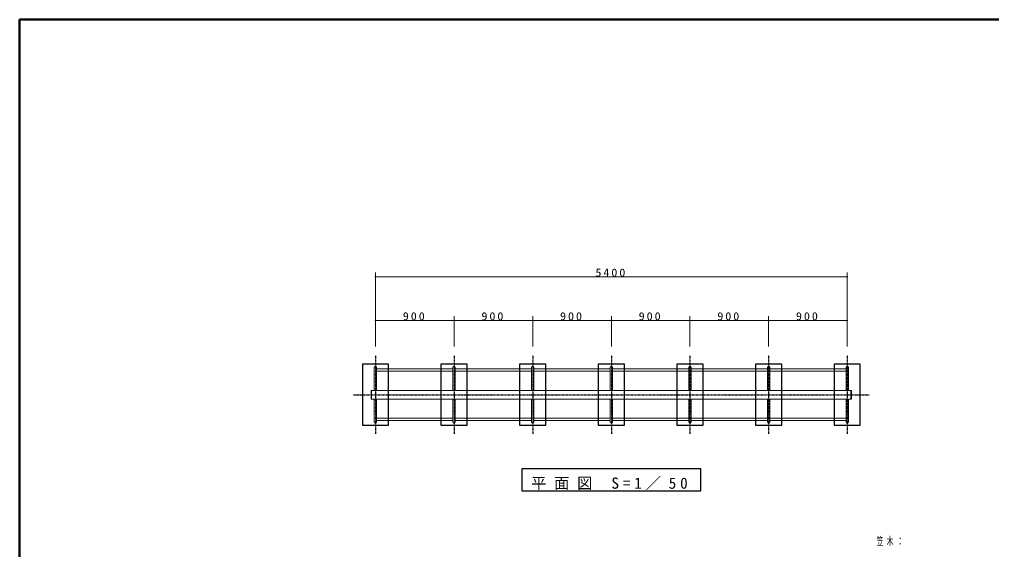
# Model space of a CAD drawing. Units: millimetres at full size, with parts at other scales. Extents: x -19250 to 0, y 0 to 13350.
# Drawn here: x -19250 to -8123, y 7281 to 13350 of the extents above; entities that cross this region are included whole.
import ezdxf

# ---------------------------------------------------------------- set-up
doc = ezdxf.new("R2010")
doc.units = ezdxf.units.MM
doc.linetypes.add('USER2', pattern=[6, 3, -1, 1, -1])
doc.linetypes.add('USER4', pattern=[8, 5, -3])
for name, color, linetype, lineweight in [('A3図枠', 7, 'Continuous', 25), ('線', 7, 'Continuous', 25), ('補助', 2, 'Continuous', 13)]:
    doc.layers.add(name, color=color, linetype=linetype, lineweight=lineweight)
doc.styles.add('ＭＳ ゴシック', font='')
doc.styles.get('ＭＳ ゴシック').set_extended_font_data('MS Gothic')

# ---------------------------------------------------------------- blocks, each defined once
blk = doc.blocks.new('dimension_origin')
at = {"color": 0, "linetype": 'Continuous', "lineweight": -2}
blk.add_circle((0, 0), 1.25, dxfattribs=at)

msp = doc.modelspace()

# ---------------------------------------------------------------- linework, layer by layer
at = {"layer": 'A3図枠', "lineweight": 50}
for p, q in [((-19250, 13350), (-19250, 0)), ((0, 13350), (-19250, 13350))]:
    msp.add_line(p, q, dxfattribs=at)
at = {"layer": '線', "color": 20, "linetype": 'USER2'}
for p, q in [((-15175, 9503.755), (-15175, 8603.755)), ((-14275, 9503.755), (-14275, 8603.755)), ((-13375, 9503.755), (-13375, 8603.755)), ((-12475, 9503.755), (-12475, 8603.755)), ((-11575, 9503.755), (-11575, 8603.755)), ((-10675, 9503.755), (-10675, 8603.755)), ((-9775, 9503.755), (-9775, 8603.755)), ((-15425, 9053.755), (-9525, 9053.755))]:
    msp.add_line(p, q, dxfattribs=at)
at = {"layer": '線', "lineweight": 13}
for p, q in [((-15188.6, 9103.755), (-15188.6, 9365.155)), ((-15161.4, 9103.755), (-15161.4, 9365.155)), ((-15161.4, 9350.875), (-14288.6, 9350.875)), ((-14288.6, 9103.755), (-14288.6, 9365.155)), ((-14261.4, 9103.755), (-14261.4, 9365.155)), ((-14261.4, 9350.875), (-13388.6, 9350.875)), ((-13388.6, 9103.755), (-13388.6, 9365.155)), ((-13361.4, 9103.755), (-13361.4, 9365.155)), ((-13361.4, 9350.875), (-12488.6, 9350.875)), ((-12488.6, 9103.755), (-12488.6, 9365.155)), ((-12461.4, 9103.755), (-12461.4, 9365.155)), ((-12461.4, 9350.875), (-11588.6, 9350.875)), ((-11588.6, 9103.755), (-11588.6, 9365.155)), ((-11561.4, 9103.755), (-11561.4, 9365.155)), ((-11561.4, 9350.875), (-10688.6, 9350.875)), ((-10688.6, 9103.755), (-10688.6, 9365.155)), ((-10661.4, 9103.755), (-10661.4, 9365.155)), ((-10661.4, 9350.875), (-9788.6, 9350.875)), ((-9788.6, 9103.755), (-9788.6, 9365.155)), ((-9761.4, 9103.755), (-9761.4, 9365.155)), ((-15161.4, 9323.675), (-14288.6, 9323.675)), ((-14261.4, 9323.675), (-13388.6, 9323.675)), ((-13361.4, 9323.675), (-12488.6, 9323.675)), ((-12461.4, 9323.675), (-11588.6, 9323.675)), ((-11561.4, 9323.675), (-10688.6, 9323.675)), ((-10661.4, 9323.675), (-9788.6, 9323.675)), ((-15225, 9003.755), (-15225, 9103.755)), ((-15225, 9103.755), (-9725, 9103.755)), ((-9725, 9003.755), (-9725, 9103.755)), ((-15225, 9003.755), (-9725, 9003.755)), ((-15188.6, 8742.355), (-15188.6, 9003.755)), ((-15161.4, 8742.355), (-15161.4, 9003.755)), ((-14288.6, 8742.355), (-14288.6, 9003.755)), ((-14261.4, 8742.355), (-14261.4, 9003.755)), ((-13388.6, 8742.355), (-13388.6, 9003.755)), ((-13361.4, 8742.355), (-13361.4, 9003.755)), ((-12488.6, 8742.355), (-12488.6, 9003.755)), ((-12461.4, 8742.355), (-12461.4, 9003.755)), ((-11588.6, 8742.355), (-11588.6, 9003.755)), ((-11561.4, 8742.355), (-11561.4, 9003.755)), ((-10688.6, 8742.355), (-10688.6, 9003.755)), ((-10661.4, 8742.355), (-10661.4, 9003.755)), ((-9788.6, 8742.355), (-9788.6, 9003.755)), ((-9761.4, 8742.355), (-9761.4, 9003.755)), ((-15161.4, 8783.834), (-14288.6, 8783.834)), ((-15161.4, 8756.634), (-14288.6, 8756.634)), ((-14261.4, 8783.834), (-13388.6, 8783.834)), ((-14261.4, 8756.634), (-13388.6, 8756.634)), ((-13361.4, 8783.834), (-12488.6, 8783.834)), ((-13361.4, 8756.634), (-12488.6, 8756.634)), ((-12461.4, 8783.834), (-11588.6, 8783.834)), ((-12461.4, 8756.634), (-11588.6, 8756.634)), ((-11561.4, 8783.834), (-10688.6, 8783.834)), ((-11561.4, 8756.634), (-10688.6, 8756.634)), ((-10661.4, 8783.834), (-9788.6, 8783.834)), ((-10661.4, 8756.634), (-9788.6, 8756.634))]:
    msp.add_line(p, q, dxfattribs=at)
at = {"layer": '線', "color": 2}
for p, q in [((-15222, 9003.755), (-15222, 9103.755)), ((-9728, 9003.755), (-9728, 9103.755))]:
    msp.add_line(p, q, dxfattribs=at)
at = {"layer": '線', "color": 4, "linetype": 'USER4'}
for points in [[(-15025, 9403.755), (-15325, 9403.755), (-15325, 8703.755), (-15025, 8703.755)], [(-14125, 9403.755), (-14425, 9403.755), (-14425, 8703.755), (-14125, 8703.755)], [(-13225, 9403.755), (-13525, 9403.755), (-13525, 8703.755), (-13225, 8703.755)], [(-12325, 9403.755), (-12625, 9403.755), (-12625, 8703.755), (-12325, 8703.755)], [(-11425, 9403.755), (-11725, 9403.755), (-11725, 8703.755), (-11425, 8703.755)], [(-10525, 9403.755), (-10825, 9403.755), (-10825, 8703.755), (-10525, 8703.755)], [(-9625, 9403.755), (-9925, 9403.755), (-9925, 8703.755), (-9625, 8703.755)]]:
    msp.add_lwpolyline(points, close=True, dxfattribs=at)
at = {"layer": '線', "lineweight": 13}
for centre, start, end in [((-15175, 9365.155), 0, 180), ((-14275, 9365.155), 0, 180), ((-13375, 9365.155), 0, 180), ((-12475, 9365.155), 0, 180), ((-11575, 9365.155), 0, 180), ((-10675, 9365.155), 0, 180), ((-9775, 9365.155), 0, 180), ((-15175, 8742.355), 180, 0), ((-14275, 8742.355), 180, 0), ((-13375, 8742.355), 180, 0), ((-12475, 8742.355), 180, 0), ((-11575, 8742.355), 180, 0), ((-10675, 8742.355), 180, 0), ((-9775, 8742.355), 180, 0)]:
    msp.add_arc(centre, 13.6, start, end, dxfattribs=at)
at = {"layer": '補助'}
for p, q in [((-15175, 9603.755), (-15175, 10453.755)), ((-15175, 10403.755), (-9775, 10403.755)), ((-9775, 9603.755), (-9775, 10453.755)), ((-15175, 9603.755), (-15175, 9953.755)), ((-15175, 9903.755), (-14275, 9903.755)), ((-14275, 9603.755), (-14275, 9953.755)), ((-14275, 9603.755), (-14275, 9953.755)), ((-14275, 9903.755), (-13375, 9903.755)), ((-13375, 9603.755), (-13375, 9953.755)), ((-13375, 9603.755), (-13375, 9953.755)), ((-13375, 9903.755), (-12475, 9903.755)), ((-12475, 9603.755), (-12475, 9953.755)), ((-12475, 9603.755), (-12475, 9953.755)), ((-12475, 9903.755), (-11575, 9903.755)), ((-11575, 9603.755), (-11575, 9953.755)), ((-11575, 9603.755), (-11575, 9953.755)), ((-11575, 9903.755), (-10675, 9903.755)), ((-10675, 9603.755), (-10675, 9953.755)), ((-10675, 9603.755), (-10675, 9953.755)), ((-10675, 9903.755), (-9775, 9903.755)), ((-9775, 9603.755), (-9775, 9953.755))]:
    msp.add_line(p, q, dxfattribs=at)
at = {"layer": '補助', "lineweight": 25}
msp.add_lwpolyline([(-13500, 8203.755), (-13500, 7953.755), (-11450, 7953.755), (-11450, 8203.755)], close=True, dxfattribs=at)

# ---------------------------------------------------------------- block references
at = {"layer": '補助', "xscale": 3.33, "yscale": 3.33}
for p in [(-15175, 10403.755), (-15175, 9903.755), (-14275, 9903.755), (-13375, 9903.755), (-12475, 9903.755), (-11575, 9903.755), (-10675, 9903.755)]:
    msp.add_blockref('dimension_origin', p, dxfattribs=at)
at = {"layer": '補助', "xscale": 3.33, "yscale": 3.33, "rotation": 180}
for p in [(-9775, 10403.755), (-14275, 9903.755), (-13375, 9903.755), (-12475, 9903.755), (-11575, 9903.755), (-10675, 9903.755), (-9775, 9903.755)]:
    msp.add_blockref('dimension_origin', p, dxfattribs=at)

# ---------------------------------------------------------------- texts
at = {"layer": '補助', "style": 'ＭＳ ゴシック'}
for s, insert, char_height, attachment_point in [('\\T1.33;\\W1.1;5400', (-12475, 10404.755), 91.64, 8), ('\\T1.33;\\W1.1;900', (-14725, 9904.755), 91.64, 8), ('\\T1.33;\\W1.1;900', (-13825, 9904.755), 91.64, 8), ('\\T1.33;\\W1.1;900', (-12925, 9904.755), 91.64, 8), ('\\T1.33;\\W1.1;900', (-12025, 9904.755), 91.64, 8), ('\\T1.33;\\W1.1;900', (-11125, 9904.755), 91.64, 8), ('\\T1.33;\\W1.1;900', (-10225, 9904.755), 91.64, 8), ('\\T1.5;平面図\\~S=1／50', (-12475, 7962.088), 128.3, 8), ('\\T1.5;\\W0.6;笠木：', (-9438.75, 7422.505), 91.64, 1)]:
    msp.add_mtext(s, dxfattribs=dict(at, insert=insert, char_height=char_height, attachment_point=attachment_point))

doc.saveas('drawing.dxf')
